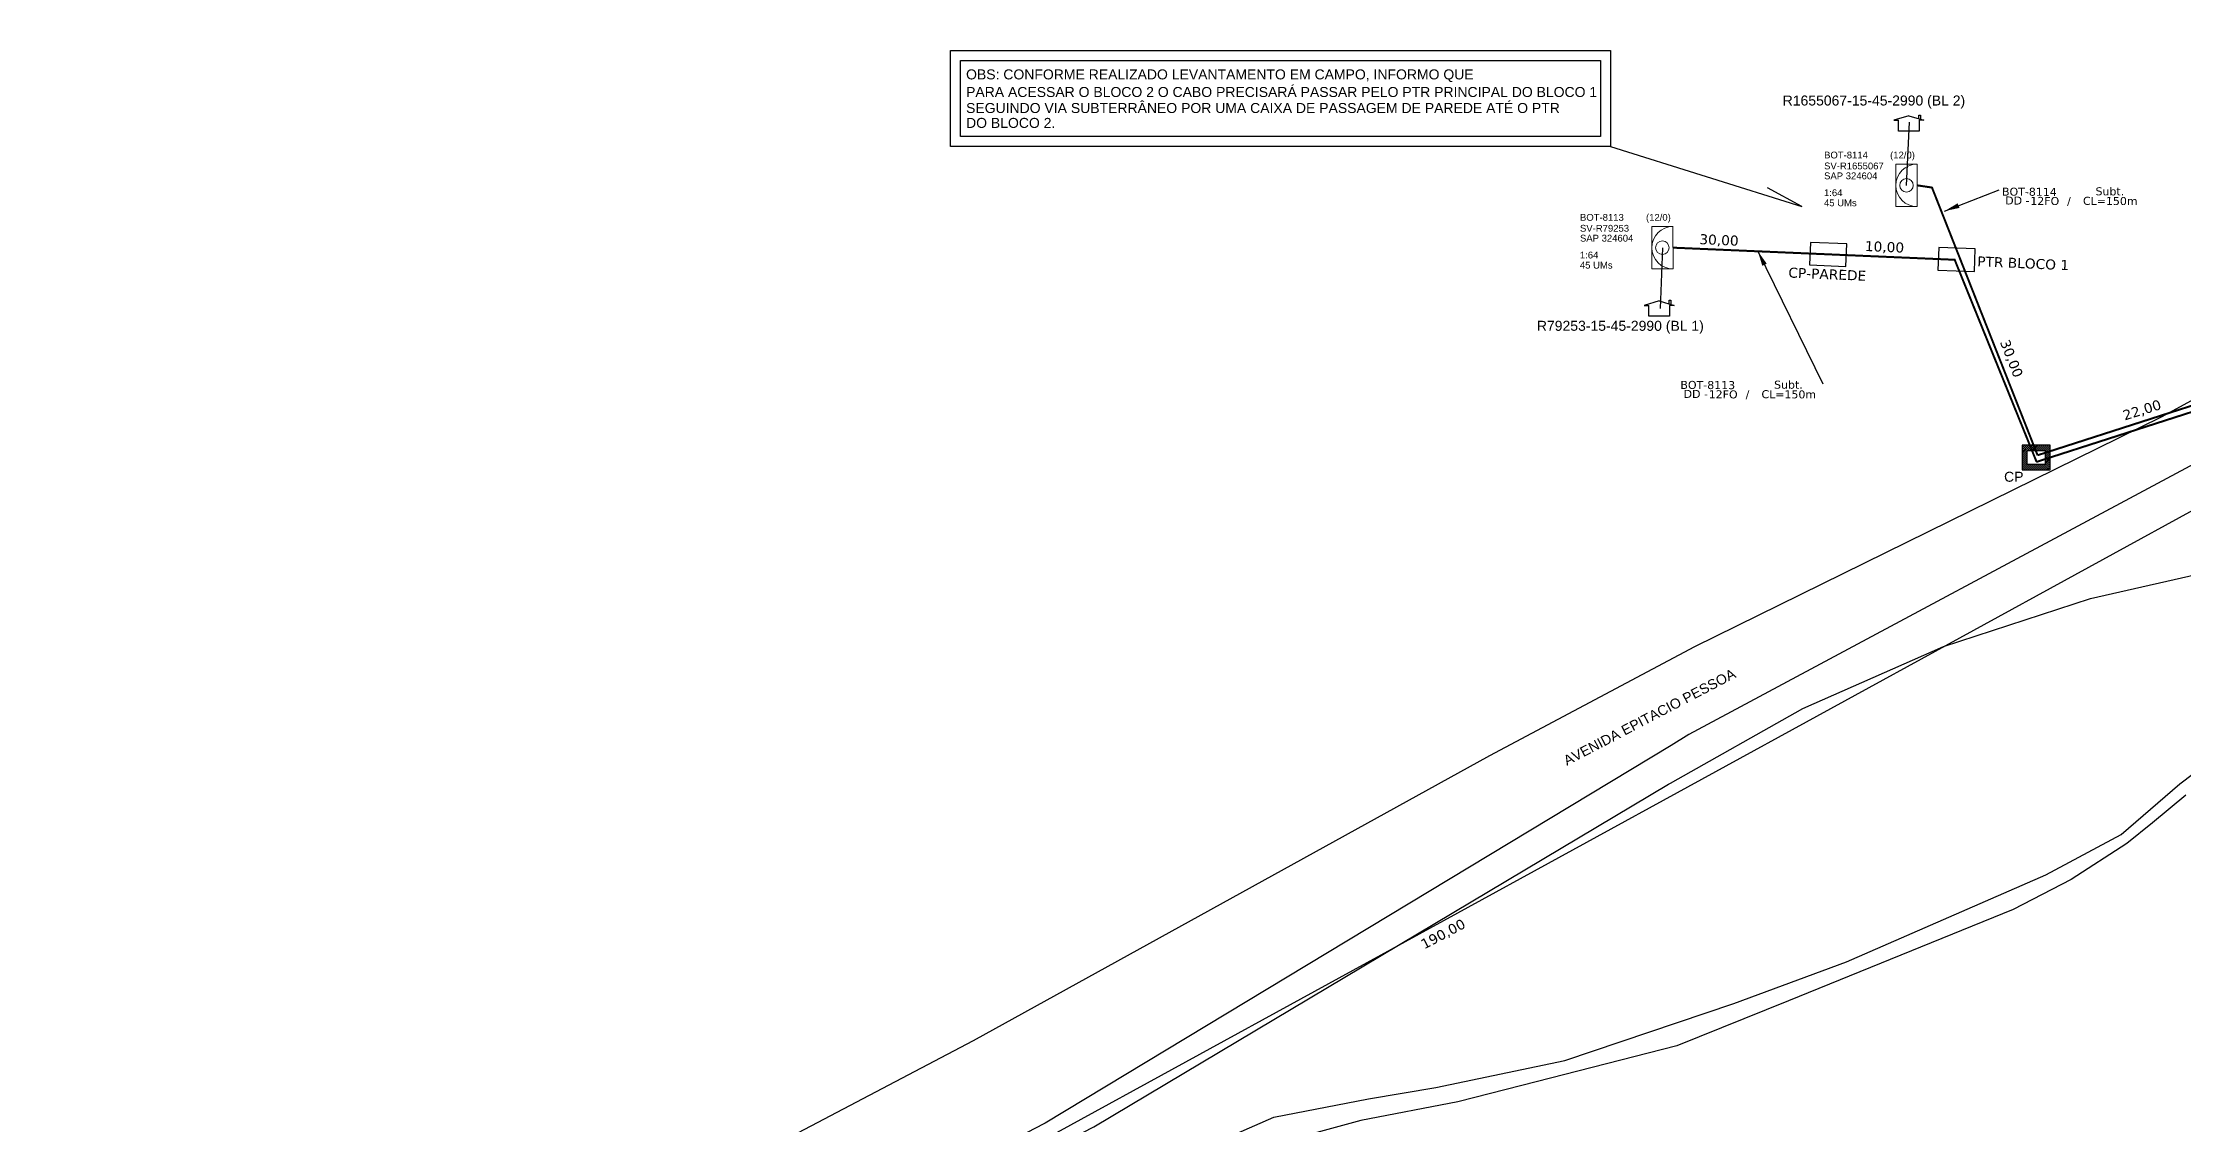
# Model space of a CAD drawing. Extents: x -89 to 1632, y 705 to 1299.
# Drawn here: x 374.7 to 588.7, y 876.8 to 984.9 of the extents above; entities that cross this region are included whole.
import ezdxf
from ezdxf.enums import TextEntityAlignment as Align

# ---------------------------------------------------------------- set-up
doc = ezdxf.new("R2010")
doc.units = 0
for name, color, linetype in [('10.0-Cartográfico', 252, 'Continuous'), ('10.1-Caixas Subterrâneas', 5, 'Continuous'), ('10.4-Postes', 1, 'Continuous'), ('CD a instalar', 1, 'Continuous'), ('celulas gpon', 7, 'Continuous'), ('label_cabos', 7, 'Continuous'), ('Legenda', 1, 'Continuous'), ('MUB_SEGMENTO', 7, 'Continuous'), ('surveys', 7, 'Continuous'), ('surveys legendas', 7, 'Continuous')]:
    doc.layers.add(name, color=color, linetype=linetype)
doc.layers.add("20.0-LEGENDA DOS CDO'S", color=1, linetype='Continuous', lineweight=0)
doc.layers.add('20.1-CDO_INTERIOR', color=1, linetype='Continuous', lineweight=0)
doc.layers.add('DROP DE CLIENTE', color=140, linetype='Continuous', plot=False)
doc.layers.add('EXTRA', color=50, linetype='Continuous', plot=False)
doc.styles.add('ARIAL', font='arial.ttf')
doc.styles.add('siredit', font='verdana.ttf')
doc.styles.get("Standard").update_dxf_attribs({"font": 'arial.ttf'})
doc.dimstyles.new('ISO-25', dxfattribs={"dimtxt": 2.5, "dimasz": 2.5, "dimexe": 1.25, "dimexo": 0.625, "dimtad": 1, "dimtxsty": 'Standard', "dimcen": 2.5, "dimadec": 0, "dimazin": 0, "dimtfac": 1, "dimtmove": 0, "dimatfit": 3, "dimfxl": 0, "dimarcsym": 0})

# ---------------------------------------------------------------- blocks, each defined once
blk = doc.blocks.new('SURVEY_SURVEY')
for p, q in [((0, 0.0000152), (-0.0000151, 0.0000108)), ((-0.0000151, 0.0000108), (-0.0000104, 0.0000108)), ((-0.0000103, 0), (-0.0000103, 0.0000108)), ((0.0000103, 0), (-0.0000103, 0)), ((0, 0.0000152), (0.0000151, 0.0000108)), ((0.0000101, 0.0000159), (0.0000117, 0.0000159)), ((0.0000101, 0.0000123), (0.0000101, 0.0000159)), ((0.0000151, 0.0000108), (0.0000103, 0.0000108)), ((0.0000103, 0.0000108), (0.0000103, 0)), ((0.0000117, 0.0000159), (0.0000117, 0.0000119))]:
    blk.add_line(p, q)
blk = doc.blocks.new('CDOI_CT_ESQ')
at = {"layer": '20.1-CDO_INTERIOR', "color": 0, "lineweight": 18}
blk.add_lwpolyline([(-2.12, -2.13), (-2.12, 2.12), (0, 2.12), (0.01, -2.13)], close=True, dxfattribs=at)
blk.add_circle((-1.06, 0), 0.68, dxfattribs=at)
blk.add_arc((0.01, 0), 2.13, 90.0276, 270.0276, dxfattribs=at)
at = {"layer": "20.0-LEGENDA DOS CDO'S", "color": 0, "style": 'ARIAL'}
for tag, p in [('CDO_N', (-9.3, 2.69)), ('SURVEY', (-9.3, 1.6)), ('SAP', (-9.3, 0.61)), ('1:XX', (-9.31, -1.08)), ('UMS', (-9.31, -2.09))]:
    blk.add_attdef(tag, p, '', height=0.68, rotation=359.9724, dxfattribs=at)
blk.add_attdef('FIBRAS_UTILIZADAS', text='', height=0.68, rotation=359.9724, dxfattribs=at).set_placement((-1.59, 2.69), align=Align.CENTER)
blk = doc.blocks.new('*X65')
at = {"color": 0, "linetype": 'Continuous'}
for p, q in [((-1.25, 0.34099), (-0.49099, 1.1)), ((-1.25, 0.517767), (-0.667767, 1.1)), ((-1.25, 0.694544), (-0.844544, 1.1)), ((-1.25, 0.87132), (-1.02132, 1.1)), ((-1.25, 1.048097), (-1.198097, 1.1)), ((-1.25, 0.164214), (-0.8035, 0.610714)), ((-1.25, -0.012563), (-0.8035, 0.433937)), ((-1.25, -0.18934), (-0.8035, 0.25716)), ((-1.25, -0.366117), (-0.8035, 0.080383)), ((-0.789214, 0.625), (-0.314214, 1.1)), ((-0.612437, 0.625), (-0.137437, 1.1)), ((-0.43566, 0.625), (0.03934, 1.1)), ((-0.258883, 0.625), (0.216117, 1.1)), ((-0.082107, 0.625), (0.392893, 1.1)), ((0.09467, 0.625), (0.56967, 1.1)), ((0.271447, 0.625), (0.746447, 1.1)), ((0.448223, 0.625), (0.923223, 1.1)), ((0.625, 0.625), (1.1, 1.1)), ((0.801777, 0.625), (1.25, 1.073223)), ((0.8035, 0.449947), (1.25, 0.896447)), ((0.8035, 0.27317), (1.25, 0.71967)), ((0.8035, 0.096393), (1.25, 0.542893)), ((0.8035, -0.080383), (1.25, 0.366117)), ((0.8035, -0.25716), (1.25, 0.18934)), ((0.8035, -0.433937), (1.25, 0.012563)), ((-1.25, -0.542893), (-0.8035, -0.096393)), ((-1.25, -0.71967), (-0.8035, -0.27317)), ((-1.25, -0.896447), (-0.8035, -0.449947)), ((-1.25, -1.073223), (-0.801777, -0.625)), ((-1.1, -1.1), (-0.625, -0.625)), ((-0.923223, -1.1), (-0.448223, -0.625)), ((-0.746447, -1.1), (-0.271447, -0.625)), ((-0.56967, -1.1), (-0.09467, -0.625)), ((-0.392893, -1.1), (0.082107, -0.625)), ((-0.216117, -1.1), (0.258883, -0.625)), ((-0.03934, -1.1), (0.43566, -0.625)), ((0.137437, -1.1), (0.612437, -0.625)), ((0.314214, -1.1), (0.789214, -0.625)), ((0.49099, -1.1), (1.25, -0.34099)), ((0.667767, -1.1), (1.25, -0.517767)), ((0.8035, -0.610714), (1.25, -0.164214)), ((0.844544, -1.1), (1.25, -0.694544)), ((1.02132, -1.1), (1.25, -0.87132)), ((1.198097, -1.1), (1.25, -1.048097))]:
    blk.add_line(p, q, dxfattribs=at)
blk = doc.blocks.new('MANHOLE_MQ')
at = {"color": 0, "linetype": 'Continuous'}
for p, q in [((0.00000623, 0.00000569), (-0.00000627, 0.00000569)), ((-0.00000627, 0.00000569), (-0.00000627, -0.00000531)), ((-0.00000404, 0.00000331), (0.00000399, 0.00000331)), ((-0.00000404, -0.00000294), (-0.00000404, 0.00000331)), ((0.00000399, 0.00000331), (0.00000399, -0.00000294)), ((0.00000623, -0.00000531), (0.00000623, 0.00000569)), ((-0.00000627, -0.00000531), (0.00000623, -0.00000531)), ((0.00000399, -0.00000294), (-0.00000404, -0.00000294)), ((0.00000399, -0.00000294), (0.00000399, -0.00000294))]:
    blk.add_line(p, q, dxfattribs=at)
at = {"color": 0, "linetype": 'Continuous', "xscale": 5e-06, "yscale": 5e-06, "zscale": 1e-05}
blk.add_blockref('*X65', (-0.00000002, 0.00000019), dxfattribs=at)
blk = doc.blocks.new('LEGENDA DOS CABOS')
at = {"layer": 'EXTRA', "color": 0, "style": 'siredit'}
for tag, p in [('ID', (4.6, 0.97)), ('XX', (9.03, 0.97))]:
    blk.add_attdef(tag, text='', height=0.48, rotation=359.69, dxfattribs=at).set_placement(p, align=Align.MIDDLE_CENTER)
at = {"layer": 'Legenda', "color": 0, "style": 'siredit'}
for tag, p in [('TIPO_CABO', (1.31, 0)), ('CABO', (4.69, -0.05)), ('/', (6.81, -0.05)), ('METROS', (10.03, -0.05))]:
    blk.add_attdef(tag, text='', height=0.8, rotation=359.69, dxfattribs=at).set_placement(p, align=Align.MIDDLE_CENTER)

msp = doc.modelspace()

# ---------------------------------------------------------------- linework, layer by layer
at = {"color": 3, "ltscale": 0.5}
for points in [[(465.41, 984.15), (531.41, 984.15), (531.41, 974.53), (465.41, 974.53)], [(466.41, 983.15), (530.41, 983.15), (530.41, 975.53), (466.41, 975.53)]]:
    msp.add_lwpolyline(points, close=True, dxfattribs=at)
msp.add_lwpolyline([(531.41, 974.53), (550.55, 968.55), (547.13, 970.4)], dxfattribs=at)
at = {"color": 5, "ltscale": 0.5}
for points in [[(555.05, 964.82), (551.41, 964.96), (551.32, 962.7), (554.96, 962.56)], [(567.89, 964.3), (564.25, 964.44), (564.17, 962.18), (567.81, 962.05)]]:
    msp.add_lwpolyline(points, close=True, dxfattribs=at)
at = {"layer": '10.0-Cartográfico'}
for points in [[(689.36, 984.91), (677.48, 982.77), (664.79, 979.18), (652.57, 974.37), (644.08, 970.15), (593.16, 944.65), (593.14, 944.63), (539.27, 915.76), (537.5, 914.67), (474.89, 876.92), (474.77, 876.86), (452.97, 865.53), (411.26, 843.05), (396.07, 834.82), (380.07, 826.4), (351.47, 810.95)], [(358.91, 827.62), (406.66, 853.1), (467.72, 885.17), (519.35, 913.67), (539.85, 924.55), (586.53, 947.52), (594.36, 951.77)], [(324.59, 792.88), (325.17, 793.17), (342.05, 802.02), (348.11, 805.14), (372.55, 818.32), (406.69, 836.74), (459.83, 866.27), (479.75, 876.55), (537.23, 910.79), (537.42, 910.9), (550.64, 918.36), (564.72, 924.56), (579.42, 929.35), (592.18, 932.26), (612.13, 935.86), (638.92, 939.66), (646.09, 940.23), (658.24, 940.64), (683.32, 939.68)], [(321.7, 784.13), (473.06, 866.7), (497.74, 877.51), (507.21, 879.34), (513.96, 880.48), (526.86, 883.17), (543.76, 888.88), (555.03, 893.03), (574.96, 901.75), (582.48, 905.77), (588.37, 910.82), (592.33, 913.83), (595.96, 916.63), (601.07, 919.87), (606.42, 922.05), (611.89, 923.59), (617.84, 924.9), (621.04, 925.43), (635.55, 928.81), (650.37, 930.76), (665.33, 931.28), (680.27, 930.34), (682.05, 930.17)], [(588.94, 909.7), (585.61, 906.95), (583.05, 904.88), (577.48, 901.26), (571.7, 898.27), (549.21, 889.16), (538.05, 884.63), (522.57, 880.69), (516.14, 879.05), (506.45, 877.19), (493.27, 873.57), (479.45, 868.22), (461.47, 858.59), (439.5, 846.83), (450.84, 823.86), (491.08, 839.41), (517.55, 846.46), (540.91, 852.03), (557.24, 854.25), (574.75, 854.79), (616.98, 855.38)]]:
    msp.add_lwpolyline(points, dxfattribs=at)
at = {"layer": 'CD a instalar', "color": 1, "linetype": 'ByBlock', "const_width": 0.2}
for points in [[(574.13, 943.68), (563.57, 970.44), (562.09, 970.66)], [(574.03, 943.02), (565.84, 963.22), (537.67, 964.43)], [(595.44, 950.53), (574.13, 943.68)], [(595.12, 949.8), (574.03, 943.02), (574.02, 943.02)]]:
    msp.add_lwpolyline(points, dxfattribs=at)
at = {"layer": 'CD a instalar', "color": 7, "linetype": 'ByBlock'}
msp.add_lwpolyline([(437.34, 854.78), (592.15, 939.57)], dxfattribs=at)
at = {"layer": 'DROP DE CLIENTE'}
for points in [[(561.02, 970.66), (561.33, 976.99)], [(536.61, 964.43), (536.38, 958.36)]]:
    msp.add_lwpolyline(points, dxfattribs=at)

# ---------------------------------------------------------------- block references
at = {"layer": '10.1-Caixas Subterrâneas', "color": 30, "xscale": 223851.2880178107, "yscale": 223851.2880178107, "zscale": 223851.2880178107, "rotation": 180.0000000000632}
msp.add_blockref('MANHOLE_MQ', (573.99, 943.5), dxfattribs=at)
at = {"layer": '10.4-Postes', "color": 1}
for p, values in [((562.08, 970.66), {'CDO_N': 'BOT-8114', 'FIBRAS_UTILIZADAS': ' (12/0)', 'SURVEY': 'SV-R1655067', 'SAP': 'SAP 324604', '1:XX': '1:64', 'UMS': '45 UMs'}), ((537.67, 964.43), {'CDO_N': 'BOT-8113', 'FIBRAS_UTILIZADAS': ' (12/0)', 'SURVEY': 'SV-R79253', 'SAP': 'SAP 324604', '1:XX': '1:64', 'UMS': '45 UMs'})]:
    msp.add_blockref('CDOI_CT_ESQ', p, dxfattribs=at).add_auto_attribs(values)
at = {"layer": 'label_cabos', "color": 2, "lineweight": 0}
ref = msp.add_blockref('LEGENDA DOS CABOS', (569.92, 968.72), dxfattribs=dict(at, xscale=0.7999999999999998, yscale=0.8000000000000007, zscale=0.8))
ref.add_attrib('ID', 'BOT-8114', dxfattribs={"color": 0, "height": 0.8, "rotation": 359.69, "style": 'siredit'}).set_placement((573.31, 970.02), align=Align.MIDDLE_CENTER)
ref.add_attrib('CABO', '12FO', dxfattribs={"color": 0, "height": 0.8, "rotation": 359.69, "style": 'siredit'}).set_placement((574.85, 969.1), align=Align.MIDDLE_CENTER)
ref.add_attrib('METROS', 'CL=150m', dxfattribs={"color": 0, "height": 0.8, "rotation": 359.69, "style": 'siredit'}).set_placement((581.4, 969.1), align=Align.MIDDLE_CENTER)
ref.add_attrib('XX', 'Subt.', dxfattribs={"color": 0, "height": 0.8, "rotation": 359.69, "style": 'siredit'}).set_placement((581.36, 970.06), align=Align.MIDDLE_CENTER)
ref.add_attrib('/', '/', dxfattribs={"color": 0, "height": 0.8, "rotation": 359.69, "style": 'siredit'}).set_placement((577.27, 969.1), align=Align.MIDDLE_CENTER)
ref.add_attrib('TIPO_CABO', 'DD -', dxfattribs={"color": 0, "height": 0.8, "rotation": 359.69, "style": 'siredit'}).set_placement((572.11, 969.14), align=Align.MIDDLE_CENTER)
ref = msp.add_blockref('LEGENDA DOS CABOS', (537.76, 949.39), dxfattribs=dict(at, xscale=0.8000000000000007, yscale=0.8000000000000007, zscale=0.8))
ref.add_attrib('ID', 'BOT-8113', dxfattribs={"color": 0, "height": 0.8, "rotation": 359.69, "style": 'siredit'}).set_placement((541.15, 950.7), align=Align.MIDDLE_CENTER)
ref.add_attrib('CABO', '12FO', dxfattribs={"color": 0, "height": 0.8, "rotation": 359.69, "style": 'siredit'}).set_placement((542.69, 949.77), align=Align.MIDDLE_CENTER)
ref.add_attrib('METROS', 'CL=150m', dxfattribs={"color": 0, "height": 0.8, "rotation": 359.69, "style": 'siredit'}).set_placement((549.25, 949.77), align=Align.MIDDLE_CENTER)
ref.add_attrib('XX', 'Subt.', dxfattribs={"color": 0, "height": 0.8, "rotation": 359.69, "style": 'siredit'}).set_placement((549.21, 950.73), align=Align.MIDDLE_CENTER)
ref.add_attrib('/', '/', dxfattribs={"color": 0, "height": 0.8, "rotation": 359.69, "style": 'siredit'}).set_placement((545.12, 949.77), align=Align.MIDDLE_CENTER)
ref.add_attrib('TIPO_CABO', 'DD -', dxfattribs={"color": 0, "height": 0.8, "rotation": 359.69, "style": 'siredit'}).set_placement((539.95, 949.81), align=Align.MIDDLE_CENTER)
at = {"layer": 'surveys', "color": 255, "xscale": 100000, "yscale": 100000, "zscale": 100000}
for p in [(561.25, 976.09), (536.29, 957.58)]:
    msp.add_blockref('SURVEY_SURVEY', p, dxfattribs=at)

# ---------------------------------------------------------------- texts
at = {"color": 5, "ltscale": 0.5, "style": 'siredit'}
for s, p in [('PTR BLOCO 1', (568.08, 962.57)), ('CP-PAREDE', (549.19, 961.45))]:
    msp.add_text(s, height=1, rotation=357.5368, dxfattribs=at).set_placement(p)
at = {"layer": '10.1-Caixas Subterrâneas', "color": 30, "style": 'ARIAL'}
msp.add_text('CP', height=1, dxfattribs=at).set_placement((570.78, 941.03))
at = {"layer": 'celulas gpon', "style": 'siredit'}
for s, rotation, p in [('30,00', 357.5393, (540.29, 964.79)), ('10,00', 357.5393, (556.84, 964.1)), ('30,00', 291.5279, (570.35, 955)), ('22,00', 17.3383, (582.84, 947.15)), ('190,00', 27.9018, (512.79, 894.27))]:
    msp.add_text(s, height=1, rotation=rotation, dxfattribs=at).set_placement(p)
at = {"layer": 'MUB_SEGMENTO', "color": 255}
msp.add_text('AVENIDA EPITACIO PESSOA', height=1, rotation=27.5772, dxfattribs=at).set_placement((527.06, 912.63))
at = {"layer": 'surveys legendas', "color": 0}
for s, p in [('OBS: CONFORME REALIZADO LEVANTAMENTO EM CAMPO, INFORMO QUE ', (466.98, 981.25)), ('PARA ACESSAR O BLOCO 2 O CABO PRECISARÁ PASSAR PELO PTR PRINCIPAL DO BLOCO 1', (466.98, 979.49)), ('SEGUINDO VIA SUBTERRÂNEO POR UMA CAIXA DE PASSAGEM DE PAREDE ATÉ O PTR', (466.98, 977.89)), ('R1655067-15-45-2990 (BL 2)', (548.64, 978.64)), ('DO BLOCO 2.', (466.98, 976.4)), ('R79253-15-45-2990 (BL 1)', (524.06, 956.12))]:
    msp.add_text(s, height=1, dxfattribs=at).set_placement(p)

# ---------------------------------------------------------------- leaders
at = {"color": 2, "lineweight": 0}
for points in [[(564.83, 968.09), (570.3, 970.22)], [(546.16, 964.07), (552.67, 950.83)]]:
    msp.add_leader(points, dimstyle='ISO-25', override={"dimasz": 1.5, "dimtad": 0}, dxfattribs=at)

doc.saveas('drawing.dxf')
